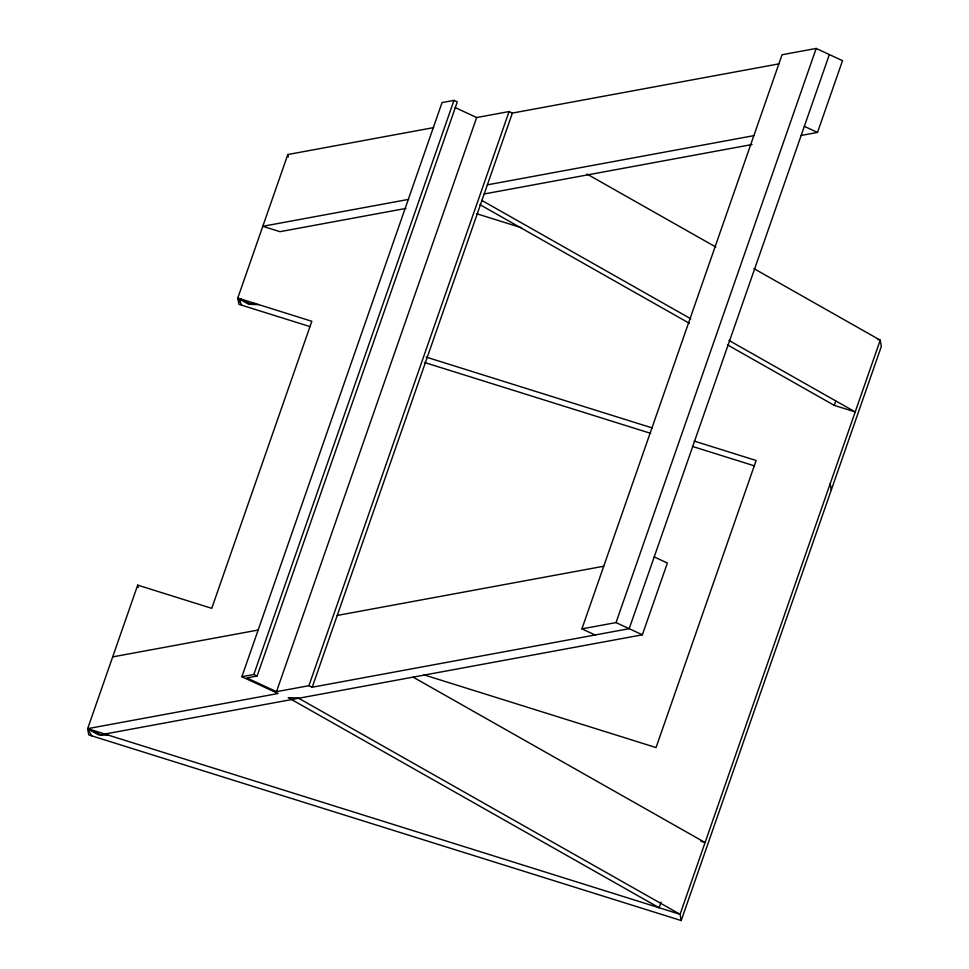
<?xml version="1.0" encoding="UTF-8"?>
<svg xmlns="http://www.w3.org/2000/svg" width="969" height="969" viewBox="0 0 969 969"><rect width="100%" height="100%" fill="white"/><g stroke="black" fill="none" stroke-linecap="round" stroke-linejoin="round"><path stroke-width="1.45" d="M753.979 268.643L880.227 340.167L881.342 346.417L681.183 920.55L88.773 734.926L87.658 728.664L137.695 585.131L211.751 608.338L311.836 321.272L237.78 298.064L287.817 154.531L433.615 127.617M239.888 301.48L240.881 298.634M91.692 735.834L87.658 728.664L278.079 693.513L241.875 676.713L442.046 102.581L453.989 100.376L457.283 101.902L257.112 676.035L246.877 677.925L276.492 691.672L308.917 685.689L312.212 687.215L629.196 628.687L829.355 54.555M241.875 676.713L253.817 674.509L453.989 100.376M276.492 691.672L476.663 117.54L509.088 111.556L512.383 113.082L778.846 63.881M308.917 685.689L509.088 111.556M312.212 687.215L512.383 113.082M595.051 634.998L581.897 628.881L782.056 54.748L816.189 48.45L842.521 60.672L817.497 132.438L801.133 135.454M581.897 628.881L616.03 622.582L816.189 48.45M681.183 920.55L680.068 914.3L87.658 728.664L100.812 734.781L642.35 634.804L667.375 563.037L654.208 556.921M661.076 902.103L659.114 907.735L288.241 697.644L298.186 697.983L680.068 914.3L880.227 340.167L877.442 339.283M728.954 340.41L855.215 411.934L834.261 405.369L835.738 401.142M408.591 199.384L262.805 226.298L279.956 231.676L405.975 208.408M487.359 184.849L753.834 135.648M484.234 193.957L752.041 144.526M254.932 303.442L250.947 304.181L237.78 298.064L238.895 304.327L310.104 326.638M112.67 656.897L258.469 629.983M337.236 615.448L603.699 566.247M258.723 304.629L248.779 304.302L237.78 298.064L241.814 305.235M108.601 735.229L98.656 734.902L87.658 728.664M476.857 213.774L521.637 227.8M426.227 357.113L652.403 427.995M694.192 441.077L756.135 460.493L656.049 747.559L424.107 674.884M424.458 362.467L650.647 433.337M692.423 446.43L754.366 465.847M700.902 841.213L705.081 842.533L413.121 677.137M804.343 126.321L817.497 132.438M455.115 107.535L476.663 117.54M616.03 622.582L642.35 634.804M253.817 674.509L257.112 676.035M586.948 174.032L715.837 247.047M481.702 200.353L690.812 318.813M479.934 204.653L689.371 323.295M727.574 344.928L834.261 405.369M830.191 483.701L831.305 489.951M287.817 154.531L288.265 157.039M137.695 585.131L138.143 587.638"/></g></svg>
